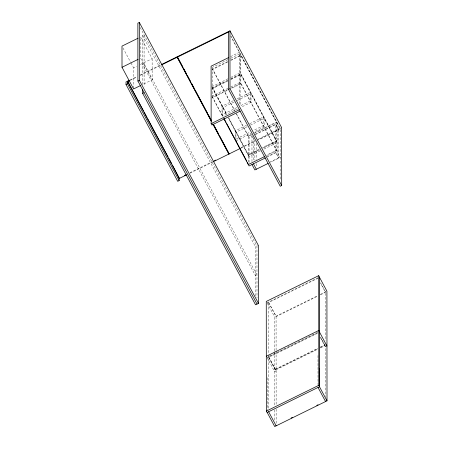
<?xml version="1.0" encoding="UTF-8"?>
<svg xmlns="http://www.w3.org/2000/svg" width="449" height="449" viewBox="0 0 449 449"><rect width="100%" height="100%" fill="white"/><g stroke="black" fill="none" stroke-linecap="round" stroke-linejoin="round"><path stroke-width="0.34" stroke-dasharray="2.25 1.68" d="M142.659 84.423L142.619 35.493L144.073 34.781L144.118 86.466M133.589 88.279L133.572 67.793L136.67 66.272M140.38 64.448L152.138 58.667L140.559 36.981L140.576 58.151L152.155 79.832L142.254 84.704M130.137 79.928L137.035 76.538M140.172 74.994L160.242 65.122M130.137 80.388L137.035 76.992M140.172 75.454L160.871 65.273M230.55 56.625L239.339 52.303L239.379 104.129M211.838 67.586L228.159 59.56M230.668 58.325L240.08 53.695L240.125 105.521M227.643 61.575L212.579 68.983L212.607 97.646L227.671 90.238M230.786 60.031L240.827 55.092L240.849 83.755L231.437 88.386M227.649 62.029L212.579 69.438L234.872 111.184M230.786 60.486L240.827 55.547L276.556 122.459L254.583 133.263M211.855 86.713L228.171 78.687M230.685 77.453L240.097 72.822L277.314 142.518L263.507 149.309M227.66 80.236L212.596 87.645L227.02 114.658M230.797 78.693L240.844 73.759L276.567 140.666L262.76 147.457M212.596 88.105L227.66 80.697M230.797 79.153L240.844 74.214M227.66 81.157L212.596 88.565L226.689 114.961M230.803 79.613L240.844 74.674L276.567 141.587L262.76 148.378M211.861 96.249L228.182 88.223M230.691 86.988L240.108 82.358L280.215 157.481L270.663 162.179M227.671 89.778L212.602 97.186L223.091 116.83M230.808 88.234L240.849 83.295L276.578 150.202L266.532 155.141M233.323 100.666L222.025 106.222L222.031 114.843L237.094 107.434M237.089 98.814L250.273 92.331L250.278 100.952L240.237 105.891M234.069 102.058L222.771 107.614L222.777 116.235L237.841 108.826M237.207 100.514L251.013 93.723L251.025 102.344L240.978 107.283M246.473 125.293L235.175 130.85L235.181 138.803M249.61 123.75L263.423 116.959L263.428 125.58L253.382 130.519M247.219 126.685L235.921 132.242L235.927 140.2M250.357 125.142L264.164 118.351L264.169 126.972L254.128 131.911M236.438 138.853L250.245 132.062M235.927 140.863L250.991 133.454M251.446 134.346L248.308 135.89L248.331 161.831M254.583 132.803L276.556 121.999L276.578 150.662L266.532 155.601M251.446 134.807L248.308 136.35L236.18 113.636M249.072 162.544L249.055 137.287L252.192 135.744M255.279 134.223L277.297 123.396L277.319 152.059L267.767 156.757M255.279 134.683L275.843 124.569L278.739 129.991L258.798 139.796M189.978 172.719L212.557 161.618M240.883 147.687L254.611 140.935M258.355 139.095L281.646 127.639M189.978 173.179L212.557 162.078M240.883 148.148L255.234 141.087M256.929 140.256L280.193 128.818L230.808 36.33M258.994 149.309L248.325 154.557L228.659 117.728M248.325 155.017L258.994 149.77M262.76 147.917L276.567 141.126M259.623 149.921L248.325 155.477L228.328 118.031M260.364 150.853L249.066 156.409L228.328 117.571M267.144 156.606L275.871 152.312L278.762 157.734L270.04 162.022M255.548 295.84L255.509 246.911L258.411 245.485M267.015 302.839L317.937 277.796M317.937 278.257L268.547 302.547L276.073 316.64L317.959 296.043M274.648 350.905L274.62 316.899L317.959 295.582M320.463 294.353L326.917 291.176M320.463 294.813L325.463 292.355L320.552 283.162M317.353 332.473L268.592 356.455L275.372 369.157L275.372 370.071L317.886 349.165M267.06 357.668L317.639 332.793M317.359 333.394L268.592 357.376L275.372 370.071M275.372 369.157L317.886 348.25M320.384 347.021L324.762 344.866L320.564 337.003M275.372 369.617L317.886 348.71M320.384 347.481L324.762 345.326M320.384 347.936L324.762 345.786L324.762 344.866M326.962 346.005L325.508 346.718L320.564 337.463M230.808 35.869L280.193 128.358L280.232 180.666M252.282 136.457L254.852 141.278L254.869 160.153M212.085 68.052L235.197 111.335M236.511 113.793L249.055 137.287M320.552 282.702L325.463 291.895L325.503 340.477M212.102 87.179L226.689 114.501M212.108 96.715L222.766 116.673M320.564 337.923L324.762 345.786M140.178 27.49L256.963 246.198L257.002 297.883M142.619 35.493L255.509 246.911M267.093 302.8L274.62 316.899M122.959 47.92L130.681 62.372M131.001 62.978L133.572 67.793M268.592 356.916L276.118 371.009L274.665 371.721L267.138 357.629M325.503 344.641L325.547 396.692M317.999 355.529L318.021 384.675M276.101 350.186L276.073 316.18L268.547 302.087L268.586 354.138M276.101 350.882L276.146 405.015M276.146 409.179L276.163 424.445M274.648 351.595L274.693 405.728M274.698 409.892L274.704 420.999M268.592 354.833L268.631 408.966M267.155 377.755L267.183 409.679M256.306 143.36L256.323 159.44M256.323 163.632L256.328 166.427M253.41 137.938L253.432 161.006M251.956 135.856L251.979 161.724M152.138 58.667L152.155 79.832M144.095 63.724L142.642 64.437L255.532 275.854L256.985 275.142L144.095 63.724M278.739 129.531L275.843 124.109L275.871 152.772L278.762 158.194L278.739 129.531"/><path stroke-width="0.67" d="M142.664 89.25L142.67 93.381L255.554 304.798L258.461 303.372L258.411 245.485L139.325 22.45L137.871 23.163L137.916 81.05L257.008 304.085M138.084 38.199L121.993 46.112L122.016 67.277L133.589 88.964L140.397 85.613M122.016 67.277L138.101 59.369M186.84 174.723L179.314 178.421L127.465 81.241L126.012 81.954L126.017 84.507L177.703 181.306L179.157 180.593L179.151 178.045M129.508 80.697L127.628 81.623L127.628 81.162L129.508 80.236M161.5 64.504L177.175 56.793L211.249 120.68M228.507 32.014L177.338 57.175L177.338 56.714L229.955 30.841L281.646 127.639L281.691 185.527L280.238 186.245L228.552 89.441L228.502 31.553M161.5 64.965L177.175 57.253L177.175 56.793M126.017 84.507L127.465 83.789L127.465 81.241M137.916 81.05L139.37 80.337L139.325 22.45M142.67 93.381L144.118 92.668M228.67 57.551L211.092 66.194L211.142 123.621L211.883 125.013L240.131 111.122M228.552 89.441L230.006 88.728L229.955 30.841M211.142 123.621L239.384 109.73M184.331 175.497L185.589 174.88M214.437 160.691L215.694 160.074M213.814 161.46L228.867 154.058L228.867 153.597M213.224 124.379L229.029 153.979L240.26 148.456M264.652 156.527L248.331 164.553L247.348 162.252M265.398 157.925L249.077 165.95L223.748 118.514M268.171 163.402L254.875 169.941L251.979 164.519M318.723 275.652L266.268 301.447L266.358 411.099L267.104 412.496L319.559 386.701L319.469 277.044L318.723 275.652L318.812 385.304L319.559 386.701M266.313 356.276L318.768 330.475L319.514 331.873M266.358 411.099L318.812 385.304M291.165 417.997L292.417 417.385M316.798 405.391L318.049 404.779M319.391 277.084L326.917 291.176L327.007 400.834L274.709 426.55L267.183 412.457M230.006 88.728L281.691 185.527M253.432 163.806L256.328 169.228M224.073 118.671L226.043 122.353M226.7 123.582L246.692 161.028M177.338 56.714L182.934 67.198M183.596 68.428L186.559 73.978M187.216 75.213L190.511 81.376M191.499 83.228L194.131 88.161M195.119 90.008L207.629 113.44M208.285 114.675L211.249 120.225M213.556 124.541L218.82 134.403M219.808 136.255L228.698 152.901M177.175 57.253L211.417 121.376M212.736 123.845L228.867 154.058M319.435 331.912L326.962 346.005M327.007 400.834L319.48 386.741L319.464 368.696M318.027 387.453L325.553 401.546L325.553 401.086M139.37 80.337L258.461 303.372M127.628 81.162L143.427 110.757M144.09 111.992L147.053 117.543M147.71 118.772L168.122 157.004M168.779 158.233L171.743 163.784M172.399 165.019L179.314 178.421M127.465 83.789L179.157 180.593M268.637 411.739L276.163 425.837L276.163 425.377M229.029 153.519L229.029 153.979"/></g></svg>
